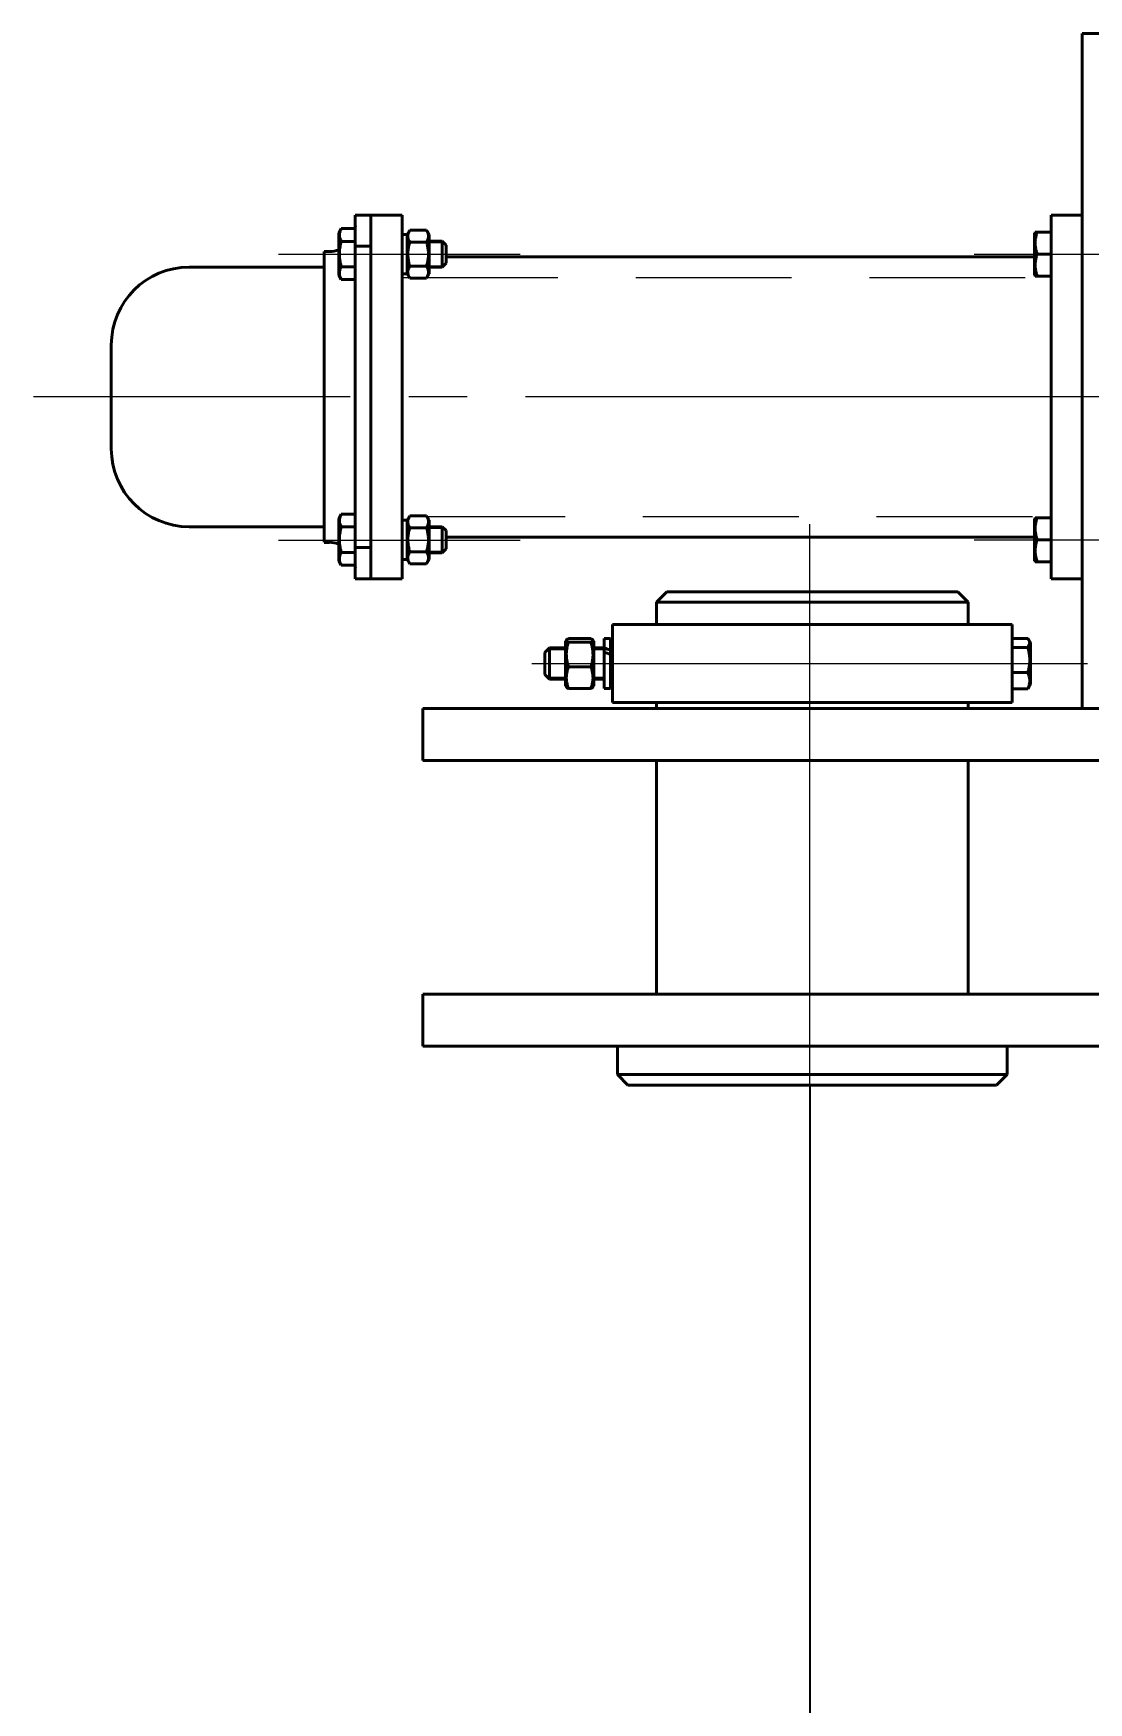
# Model space of a CAD drawing. Header units: millimetres. Extents: x 0 to 841, y 0 to 594.
# Drawn here: x 70.42 to 97.52, y 247.03 to 289.88 of the extents above; entities that cross this region are included whole.
import ezdxf

# ---------------------------------------------------------------- set-up
doc = ezdxf.new("R2010")
doc.units = ezdxf.units.MM
for name, pattern in [('K5LT_AXLED', [19.996264, 15.496264, -1.5, 1.5, -1.5]), ('K5LT_BASIC', [0]), ('K5LT_DASHED', [6, 4, -2]), ('K5LT_THIN', [0])]:
    doc.linetypes.add(name, pattern=pattern)
doc.layers.add('Системный слой', color=7, linetype='Continuous')
doc.styles.add('KDIMTEXTSTYLE', font='GOST_AU.SHX', dxfattribs={"width": 0.96, "oblique": 15, "height": 5})
doc.dimstyles.new('KDIMSTYLE (0.07)', dxfattribs={"dimtxt": 5, "dimasz": 1, "dimexe": 2, "dimexo": 0.0625, "dimgap": 1, "dimtad": 1, "dimlfac": 15, "dimtxsty": 'KDIMTEXTSTYLE', "dimsah": 1, "dimcen": 0.09, "dimdle": 1, "dimadec": 0, "dimazin": 0, "dimtfac": 0.667, "dimtmove": 0, "dimatfit": 3, "dimfxl": 1, "dimtvp": 1, "dimtolj": 1, "dimtzin": 0, "dimarcsym": 0})

# ---------------------------------------------------------------- blocks, each defined once
blk = doc.blocks.new('U165')
at = {"layer": 'Системный слой', "color": 150, "linetype": 'K5LT_BASIC', "lineweight": 40, "true_color": 0x0080ff}
for p, q in [((84.091, 273.303), (83.674, 273.303)), ((85.078, 273.303), (84.811, 273.303)), ((85.291, 273.303), (85.244, 273.303))]:
    blk.add_line(p, q, dxfattribs=at)
blk = doc.blocks.new('U166')
at = {"layer": 'Системный слой', "color": 150, "linetype": 'K5LT_BASIC', "lineweight": 40, "true_color": 0x0080ff}
for p, q in [((84.091, 274.103), (83.674, 274.103)), ((85.078, 274.103), (84.811, 274.103)), ((85.291, 274.103), (85.244, 274.103))]:
    blk.add_line(p, q, dxfattribs=at)
blk = doc.blocks.new('U167')
at = {"layer": 'Системный слой', "color": 150, "linetype": 'K5LT_BASIC', "lineweight": 40, "true_color": 0x0080ff}
for p, q in [((96.024, 274.242), (96.024, 273.513)), ((96.024, 273.513), (96.024, 273.165))]:
    blk.add_line(p, q, dxfattribs=at)
blk = doc.blocks.new('U168')
at = {"layer": 'Системный слой', "color": 150, "linetype": 'K5LT_BASIC', "lineweight": 40, "true_color": 0x0080ff}
for p, q in [((95.957, 274.349), (95.968, 274.336)), ((95.968, 274.336), (95.977, 274.322)), ((95.977, 274.322), (95.986, 274.309)), ((95.986, 274.309), (96.008, 274.245)), ((95.997, 274.181), (95.957, 274.118)), ((96.008, 274.245), (95.997, 274.181))]:
    blk.add_line(p, q, dxfattribs=at)
blk = doc.blocks.new('U169')
at = {"layer": 'Системный слой', "color": 150, "linetype": 'K5LT_BASIC', "lineweight": 40, "true_color": 0x0080ff}
for p, q in [((83.674, 274.103), (83.674, 274.078)), ((83.674, 274.078), (83.674, 273.303))]:
    blk.add_line(p, q, dxfattribs=at)
blk = doc.blocks.new('U170')
at = {"layer": 'Системный слой', "color": 150, "linetype": 'K5LT_BASIC', "lineweight": 40, "true_color": 0x0080ff}
for p, q in [((83.558, 273.987), (83.558, 273.968)), ((83.558, 273.968), (83.558, 273.42))]:
    blk.add_line(p, q, dxfattribs=at)
blk = doc.blocks.new('U171')
at = {"layer": 'Системный слой', "color": 7, "linetype": 'K5LT_THIN', "lineweight": 18}
for p, q in [((84.091, 273.348), (83.674, 273.348)), ((85.078, 273.348), (84.811, 273.348)), ((85.291, 273.348), (85.244, 273.348))]:
    blk.add_line(p, q, dxfattribs=at)
blk = doc.blocks.new('U181')
at = {"layer": 'Системный слой', "color": 150, "linetype": 'K5LT_BASIC', "lineweight": 40, "true_color": 0x0080ff}
for p, q in [((84.74, 274.342), (84.763, 274.331)), ((84.763, 274.331), (84.781, 274.32)), ((84.792, 274.29), (84.774, 274.272)), ((84.781, 274.32), (84.791, 274.308)), ((84.791, 274.308), (84.792, 274.29)), ((84.774, 274.272), (84.74, 274.255))]:
    blk.add_line(p, q, dxfattribs=at)
blk = doc.blocks.new('U182')
at = {"layer": 'Системный слой', "color": 150, "linetype": 'K5LT_BASIC', "lineweight": 40, "true_color": 0x0080ff}
for p, q in [((84.811, 274.273), (84.811, 273.631)), ((84.811, 273.631), (84.811, 273.133))]:
    blk.add_line(p, q, dxfattribs=at)
blk = doc.blocks.new('U183')
at = {"layer": 'Системный слой', "color": 150, "linetype": 'K5LT_BASIC', "lineweight": 40, "true_color": 0x0080ff}
for p, q in [((84.111, 274.308), (84.122, 274.32)), ((84.111, 274.29), (84.111, 274.308)), ((84.129, 274.272), (84.111, 274.29)), ((84.122, 274.32), (84.139, 274.331)), ((84.139, 274.331), (84.162, 274.342)), ((84.162, 274.255), (84.129, 274.272))]:
    blk.add_line(p, q, dxfattribs=at)
blk = doc.blocks.new('U184')
at = {"layer": 'Системный слой', "color": 150, "linetype": 'K5LT_BASIC', "lineweight": 40, "true_color": 0x0080ff}
for p, q in [((84.091, 274.273), (84.091, 273.631)), ((84.091, 273.631), (84.091, 273.133))]:
    blk.add_line(p, q, dxfattribs=at)
blk = doc.blocks.new('U220')
at = {"layer": 'Системный слой', "color": 150, "linetype": 'K5LT_BASIC', "lineweight": 40, "true_color": 0x0080ff}
for p, q in [((85.078, 274.099), (85.078, 274.343)), ((85.078, 273.063), (85.078, 273.995))]:
    blk.add_line(p, q, dxfattribs=at)
blk = doc.blocks.new('U221')
at = {"layer": 'Системный слой', "color": 150, "linetype": 'K5LT_BASIC', "lineweight": 40, "true_color": 0x0080ff}
for p, q in [((94.424, 274.703), (94.424, 275.281)), ((94.424, 272.548), (94.424, 272.703)), ((94.424, 265.215), (94.424, 271.215))]:
    blk.add_line(p, q, dxfattribs=at)
blk = doc.blocks.new('U222')
at = {"layer": 'Системный слой', "color": 150, "linetype": 'K5LT_BASIC', "lineweight": 40, "true_color": 0x0080ff}
for p, q in [((86.424, 274.703), (86.424, 275.281)), ((86.424, 272.548), (86.424, 272.703)), ((86.424, 265.215), (86.424, 271.215))]:
    blk.add_line(p, q, dxfattribs=at)
blk = doc.blocks.new('U229')
at = {"layer": 'Системный слой', "color": 150, "linetype": 'K5LT_BASIC', "lineweight": 40, "true_color": 0x0080ff}
for p, q in [((85.244, 274.05), (85.244, 274.343)), ((85.244, 273.063), (85.244, 273.939))]:
    blk.add_line(p, q, dxfattribs=at)
blk = doc.blocks.new('U243')
at = {"layer": 'Системный слой', "color": 150, "linetype": 'K5LT_BASIC', "lineweight": 40, "true_color": 0x0080ff}
for p, q in [((80.924, 284.215), (80.924, 284.548)), ((80.924, 283.881), (80.924, 284.215))]:
    blk.add_line(p, q, dxfattribs=at)
blk = doc.blocks.new('U244')
at = {"layer": 'Системный слой', "color": 150, "linetype": 'K5LT_BASIC', "lineweight": 40, "true_color": 0x0080ff}
for p, q in [((81.024, 284.215), (81.024, 284.448)), ((81.024, 283.981), (81.024, 284.215))]:
    blk.add_line(p, q, dxfattribs=at)
blk = doc.blocks.new('U247')
at = {"layer": 'Системный слой', "color": 150, "linetype": 'K5LT_BASIC', "lineweight": 40, "true_color": 0x0080ff}
for p, q in [((72.424, 281.881), (72.424, 280.548)), ((72.424, 280.548), (72.424, 279.215))]:
    blk.add_line(p, q, dxfattribs=at)
blk = doc.blocks.new('U248')
at = {"layer": 'Системный слой', "color": 150, "linetype": 'K5LT_BASIC', "lineweight": 40, "true_color": 0x0080ff}
for p, q in [((77.891, 284.281), (77.891, 280.548)), ((77.891, 280.548), (77.891, 276.815))]:
    blk.add_line(p, q, dxfattribs=at)
blk = doc.blocks.new('U249')
at = {"layer": 'Системный слой', "color": 150, "linetype": 'K5LT_BASIC', "lineweight": 40, "true_color": 0x0080ff}
for start, end in [(353.1942, 359.9995), (270, 291.1002)]:
    blk.add_arc((78.024, 284.948), 0.667, start, end, dxfattribs=at)
blk = doc.blocks.new('U250')
at = {"layer": 'Системный слой', "color": 150, "linetype": 'K5LT_BASIC', "lineweight": 40, "true_color": 0x0080ff}
for start, end in [(68.8998, 90), (0.0005, 6.8058)]:
    blk.add_arc((78.024, 276.148), 0.667, start, end, dxfattribs=at)
blk = doc.blocks.new('U256')
at = {"layer": 'Системный слой', "color": 150, "linetype": 'K5LT_BASIC', "lineweight": 40, "true_color": 0x0080ff}
for p, q in [((80.924, 276.881), (80.924, 277.215)), ((80.924, 276.548), (80.924, 276.881))]:
    blk.add_line(p, q, dxfattribs=at)
blk = doc.blocks.new('U257')
at = {"layer": 'Системный слой', "color": 150, "linetype": 'K5LT_BASIC', "lineweight": 40, "true_color": 0x0080ff}
for p, q in [((81.024, 276.881), (81.024, 277.115)), ((81.024, 276.648), (81.024, 276.881))]:
    blk.add_line(p, q, dxfattribs=at)
blk = doc.blocks.new('U261')
at = {"layer": 'Системный слой', "color": 150, "linetype": 'K5LT_BASIC', "lineweight": 40, "true_color": 0x0080ff}
for p, q in [((96.131, 276.881), (96.131, 277.42)), ((96.131, 276.343), (96.131, 276.881))]:
    blk.add_line(p, q, dxfattribs=at)
blk = doc.blocks.new('U262')
at = {"layer": 'Системный слой', "color": 150, "linetype": 'K5LT_BASIC', "lineweight": 40, "true_color": 0x0080ff}
for p, q in [((96.131, 284.215), (96.131, 284.753)), ((96.131, 283.676), (96.131, 284.215))]:
    blk.add_line(p, q, dxfattribs=at)
blk = doc.blocks.new('U276')
at = {"layer": 'Системный слой', "color": 7, "linetype": 'K5LT_THIN', "lineweight": 18}
for p, q in [((84.091, 274.058), (83.674, 274.058)), ((85.078, 274.058), (84.811, 274.058)), ((85.291, 274.058), (85.244, 274.058))]:
    blk.add_line(p, q, dxfattribs=at)
blk = doc.blocks.new('KDIMARROW_01')
at = {"layer": 'Системный слой'}
blk.add_hatch(color=0, dxfattribs=at).paths.add_polyline_path([(0, 0), (-5, 0.658), (-4.5, 0), (-5, -0.658)])
at = {"layer": 'Системный слой', "color": 0, "linetype": 'K5LT_THIN', "lineweight": 18}
for p, q in [((-4.5, 0), (-5, 0.658)), ((-5, 0.658), (0, 0)), ((0, 0), (-5, -0.658)), ((-5, -0.658), (-4.5, 0)), ((0, 0), (-1, 0))]:
    blk.add_line(p, q, dxfattribs=at)

msp = doc.modelspace()

# ---------------------------------------------------------------- linework, layer by layer
at = {"layer": 'Системный слой', "color": 150, "linetype": 'K5LT_BASIC', "lineweight": 40, "true_color": 0x0080ff}
for p, q in [((97.35755, 289.88122), (98.42422, 289.88122)), ((97.35755, 272.54788), (97.35755, 289.88122)), ((79.09088, 285.21455), (78.69088, 285.21455)), ((78.69088, 285.21455), (78.69088, 284.41455)), ((79.09088, 285.21455), (79.09088, 275.88122)), ((79.89088, 285.21455), (79.09088, 285.21455)), ((79.89088, 285.21455), (79.89088, 275.88122)), ((96.55755, 285.21455), (96.55755, 275.88122)), ((97.35755, 285.21455), (96.55755, 285.21455)), ((78.33119, 284.86888), (78.26422, 284.75288)), ((78.26422, 283.67622), (78.26422, 284.75288)), ((78.69088, 284.86888), (78.33119, 284.86888)), ((80.02422, 284.72122), (79.89088, 284.72122)), ((80.08725, 284.83039), (80.02422, 284.72122)), ((80.02422, 283.70788), (80.02422, 284.72122)), ((80.02422, 284.72122), (80.02422, 283.70788)), ((80.52119, 284.83039), (80.08725, 284.83039)), ((80.58422, 284.72122), (80.52119, 284.83039)), ((80.58422, 283.70788), (80.58422, 284.72122)), ((96.14724, 284.78122), (96.13088, 284.75288)), ((96.19785, 284.78122), (96.14724, 284.78122)), ((96.55755, 284.78122), (96.19785, 284.78122)), ((78.02422, 284.28122), (77.89088, 284.28122)), ((78.69088, 284.54171), (78.33119, 284.54171)), ((79.09088, 284.41455), (78.69088, 284.41455)), ((78.69088, 276.68122), (78.69088, 284.41455)), ((79.09088, 284.41455), (79.09088, 276.68122)), ((80.52119, 284.52247), (80.08725, 284.52247)), ((80.58422, 284.54788), (80.92422, 284.54788)), ((80.92422, 284.54788), (81.02422, 284.44788)), ((96.13088, 284.14788), (81.02422, 284.14788)), ((96.55755, 284.21455), (96.19785, 284.21455)), ((77.89088, 283.88122), (74.42422, 283.88122)), ((78.69088, 283.88738), (78.33119, 283.88738)), ((80.02422, 283.70788), (79.89088, 283.70788)), ((80.08725, 283.59871), (80.02422, 283.70788)), ((80.52119, 283.90663), (80.08725, 283.90663)), ((80.58422, 283.70788), (80.52119, 283.59871)), ((80.58422, 283.88122), (80.92422, 283.88122)), ((80.92422, 283.88122), (81.02422, 283.98122)), ((78.33119, 283.56022), (78.26422, 283.67622)), ((78.69088, 283.56022), (78.33119, 283.56022)), ((80.52119, 283.59871), (80.08725, 283.59871)), ((96.14724, 283.64788), (96.13088, 283.67622)), ((96.14724, 283.64788), (96.19785, 283.64788)), ((96.55755, 283.64788), (96.19785, 283.64788)), ((78.33119, 277.53555), (78.26422, 277.41955)), ((78.26422, 276.34288), (78.26422, 277.41955)), ((78.69088, 277.53555), (78.33119, 277.53555)), ((80.02422, 277.38788), (79.89088, 277.38788)), ((80.08725, 277.49706), (80.02422, 277.38788)), ((80.02422, 277.38788), (80.02422, 276.37455)), ((80.02422, 276.37455), (80.02422, 277.38788)), ((80.52119, 277.49706), (80.08725, 277.49706)), ((80.58422, 277.38788), (80.52119, 277.49706)), ((80.58422, 276.37455), (80.58422, 277.38788)), ((96.14724, 277.44788), (96.13088, 277.41955)), ((96.19785, 277.44788), (96.14724, 277.44788)), ((96.55755, 277.44788), (96.19785, 277.44788)), ((77.89088, 277.21455), (74.42422, 277.21455)), ((78.69088, 277.20838), (78.33119, 277.20838)), ((80.52119, 277.18914), (80.08725, 277.18914)), ((80.58422, 277.21455), (80.92422, 277.21455)), ((80.92422, 277.21455), (81.02422, 277.11455)), ((96.13088, 276.94788), (81.02422, 276.94788)), ((96.55755, 276.88122), (96.19785, 276.88122)), ((78.02422, 276.81455), (77.89088, 276.81455)), ((78.69088, 276.55405), (78.33119, 276.55405)), ((79.09088, 276.68122), (78.69088, 276.68122)), ((78.69088, 276.68122), (78.69088, 275.88122)), ((80.52119, 276.5733), (80.08725, 276.5733)), ((80.58422, 276.54788), (80.92422, 276.54788)), ((80.92422, 276.54788), (81.02422, 276.64788)), ((78.33119, 276.22689), (78.26422, 276.34288)), ((78.69088, 276.22689), (78.33119, 276.22689)), ((80.02422, 276.37455), (79.89088, 276.37455)), ((80.08725, 276.26538), (80.02422, 276.37455)), ((80.52119, 276.26538), (80.08725, 276.26538)), ((80.58422, 276.37455), (80.52119, 276.26538)), ((96.14724, 276.31455), (96.13088, 276.34288)), ((96.14724, 276.31455), (96.19785, 276.31455)), ((96.55755, 276.31455), (96.19785, 276.31455)), ((79.09088, 275.88122), (78.69088, 275.88122)), ((79.89088, 275.88122), (79.09088, 275.88122)), ((97.35755, 275.88122), (96.55755, 275.88122)), ((86.69113, 275.54788), (86.42446, 275.28122)), ((94.42446, 275.28122), (86.42446, 275.28122)), ((94.1578, 275.54788), (86.69113, 275.54788)), ((94.1578, 275.54788), (94.42446, 275.28122)), ((85.29113, 274.70322), (95.5578, 274.70322)), ((85.29113, 274.70322), (85.29113, 272.70322)), ((95.5578, 274.70322), (95.5578, 272.70322)), ((84.09113, 274.27322), (84.11126, 274.30808)), ((84.16204, 274.34223), (84.74022, 274.34223)), ((84.791, 274.30808), (84.81113, 274.27322)), ((85.0778, 274.34322), (85.24446, 274.34322)), ((95.5578, 274.34886), (95.95749, 274.34886)), ((95.98564, 274.3088), (96.02446, 274.24155)), ((83.67446, 274.10322), (83.5578, 273.98655)), ((84.16204, 274.25456), (84.74022, 274.25456)), ((85.0778, 274.09919), (85.0778, 273.99454)), ((85.24446, 274.04957), (85.24446, 273.93901)), ((95.5578, 274.11808), (95.95749, 274.11808)), ((83.67446, 273.30322), (83.5578, 273.41988)), ((84.16204, 273.61555), (84.74022, 273.61555)), ((95.5578, 273.47243), (95.95749, 273.47243)), ((84.09113, 273.13322), (84.11126, 273.09835)), ((84.16204, 273.0642), (84.74022, 273.0642)), ((84.791, 273.09835), (84.81113, 273.13322)), ((85.0778, 273.06322), (85.24446, 273.06322)), ((95.5578, 273.05757), (95.95749, 273.05757)), ((95.98564, 273.09763), (96.02446, 273.16488)), ((85.29113, 272.70322), (95.5578, 272.70322)), ((80.42422, 271.21455), (80.42422, 272.54788)), ((80.42422, 272.54788), (90.42422, 272.54788)), ((97.35755, 272.54788), (90.42422, 272.54788)), ((97.35755, 272.54788), (98.42422, 272.54788)), ((80.42422, 271.21455), (90.42422, 271.21455)), ((90.42422, 271.21455), (98.42422, 271.21455)), ((80.42422, 265.21455), (90.42422, 265.21455)), ((80.42422, 265.21455), (80.42422, 263.88122)), ((90.42422, 265.21455), (98.42422, 265.21455)), ((80.42422, 263.88122), (90.42422, 263.88122)), ((85.42446, 263.14788), (85.42446, 263.88122)), ((98.42422, 263.88122), (90.42422, 263.88122)), ((95.42446, 263.14788), (95.42446, 263.88122)), ((85.42446, 263.14788), (85.69113, 262.88122)), ((95.42446, 263.14788), (85.42446, 263.14788)), ((95.42446, 263.14788), (95.1578, 262.88122)), ((95.1578, 262.88122), (85.69113, 262.88122))]:
    msp.add_line(p, q, dxfattribs=at)
at = {"layer": 'Системный слой', "color": 30, "linetype": 'K5LT_AXLED', "lineweight": 18, "true_color": 0xff8000}
for p, q in [((76.71755, 284.21455), (82.92422, 284.21455)), ((94.58422, 284.21455), (101.45755, 284.21455)), ((98.55755, 280.54788), (70.42422, 280.54788)), ((90.35767, 262.04788), (90.35767, 277.28122)), ((76.71755, 276.87359), (82.92422, 276.87359)), ((94.58422, 276.88122), (101.45755, 276.88122)), ((83.22434, 273.70322), (97.49101, 273.70322))]:
    msp.add_line(p, q, dxfattribs=at)
at = {"layer": 'Системный слой', "color": 7, "linetype": 'K5LT_THIN', "lineweight": 18}
for p, q in [((80.58422, 284.5118), (80.92422, 284.5118)), ((80.92422, 284.5118), (80.9603, 284.5118)), ((80.58422, 283.9173), (80.92422, 283.9173)), ((80.92422, 283.9173), (80.9603, 283.9173)), ((80.58422, 277.17847), (80.92422, 277.17847)), ((80.92422, 277.17847), (80.9603, 277.17847)), ((80.58422, 276.58397), (80.92422, 276.58397)), ((80.92422, 276.58397), (80.9603, 276.58397)), ((83.65373, 274.05811), (83.62936, 274.05811)), ((83.67446, 274.05811), (83.65373, 274.05811)), ((83.67446, 273.34832), (83.62936, 273.34832))]:
    msp.add_line(p, q, dxfattribs=at)
at = {"layer": 'Системный слой', "color": 7, "linetype": 'K5LT_DASHED', "lineweight": 18}
for p, q in [((79.89088, 283.61455), (96.55755, 283.61455)), ((80.0759, 277.47739), (96.55755, 277.48122))]:
    msp.add_line(p, q, dxfattribs=at)
at = {"layer": 'Системный слой', "color": 150, "linetype": 'K5LT_BASIC', "lineweight": 40, "true_color": 0x0080ff}
for centre, start, end in [((74.42422, 281.88122), 90, 180), ((74.42422, 279.21455), 180, 270)]:
    msp.add_arc(centre, 2, start, end, dxfattribs=at)
for centre, start_param, end_param in [((85.33169, 273.70322), -4.60927342, -4.51400341), ((84.99058, 273.70322), 1.47939433, 1.57466433)]:
    msp.add_ellipse(centre, major_axis=(1.75587, -0.57098), ratio=0.1646556, start_param=start_param, end_param=end_param, dxfattribs=at)
for points, knots in [([(78.33119, 284.54171), (78.31913, 284.56261), (78.30546, 284.59019), (78.29275, 284.62631), (78.28692, 284.64781), (78.28288, 284.66964), (78.28079, 284.68979), (78.28036, 284.70935), (78.28157, 284.73091), (78.28504, 284.75457), (78.29217, 284.78319), (78.3059, 284.82148), (78.32073, 284.85076), (78.33119, 284.86888)], [0, 0, 0, 0, 2.75035614, 3.58804376, 4.63730758, 5.49284922, 6.35907939, 7.18800081, 7.96430825, 9.0854941, 10.18771443, 11.61111218, 14, 14, 14, 14]), ([(80.08725, 284.52247), (80.0759, 284.54213), (80.06303, 284.56809), (80.05107, 284.60209), (80.04558, 284.62232), (80.04178, 284.64287), (80.03982, 284.66184), (80.03941, 284.68024), (80.04054, 284.70053), (80.04381, 284.7228), (80.05053, 284.74974), (80.06345, 284.78578), (80.0774, 284.81334), (80.08725, 284.83039)], [0, 0, 0, 0, 2.75035614, 3.58804376, 4.63730758, 5.49284922, 6.35907939, 7.18800081, 7.96430825, 9.0854941, 10.18771443, 11.61111218, 14, 14, 14, 14]), ([(80.52119, 284.83039), (80.53254, 284.81073), (80.5454, 284.78477), (80.55736, 284.75077), (80.56285, 284.73054), (80.56665, 284.70999), (80.56862, 284.69102), (80.56902, 284.67262), (80.56789, 284.65233), (80.56462, 284.63006), (80.55791, 284.60312), (80.54498, 284.56708), (80.53103, 284.53953), (80.52119, 284.52247)], [0, 0, 0, 0, 2.75035614, 3.58804376, 4.63730758, 5.49284922, 6.35907939, 7.18800081, 7.96430825, 9.0854941, 10.18771443, 11.61111218, 14, 14, 14, 14]), ([(96.19785, 284.21455), (96.19052, 284.23657), (96.1807, 284.26881), (96.16852, 284.31682), (96.1601, 284.35677), (96.15358, 284.39831), (96.14955, 284.43612), (96.14746, 284.47103), (96.14703, 284.5049), (96.14807, 284.53715), (96.15075, 284.57316), (96.15574, 284.61322), (96.16619, 284.67109), (96.18051, 284.72705), (96.19342, 284.76791), (96.19785, 284.78122)], [0, 0, 0, 0, 1.91244871, 2.78068749, 4.10062144, 5.2997801, 6.27754197, 7.2675193, 8.21485807, 9.10206657, 9.9581603, 11.22579665, 12.46383647, 14.84267045, 16, 16, 16, 16]), ([(78.33119, 283.88738), (78.32339, 283.9144), (78.31363, 283.95165), (78.30156, 284.00711), (78.29343, 284.05161), (78.28677, 284.10063), (78.2828, 284.14429), (78.28078, 284.1846), (78.28036, 284.22265), (78.28124, 284.25397), (78.28322, 284.28981), (78.28751, 284.33693), (78.30081, 284.42553), (78.31786, 284.49553), (78.33119, 284.54171)], [0, 0, 0, 0, 1.90502276, 2.60689452, 3.8443326, 4.96854384, 5.9570695, 6.81329934, 7.70142944, 8.53318741, 8.9347975, 10.13277608, 11.73854707, 15, 15, 15, 15]), ([(80.08725, 283.90663), (80.07991, 283.93205), (80.07072, 283.96711), (80.05936, 284.01931), (80.05171, 284.06119), (80.04545, 284.10733), (80.04171, 284.14842), (80.03981, 284.18637), (80.03941, 284.22217), (80.04039, 284.25722), (80.04291, 284.29636), (80.04817, 284.34512), (80.06095, 284.42284), (80.07595, 284.48333), (80.08725, 284.52247)], [0, 0, 0, 0, 1.90502276, 2.60689452, 3.8443326, 4.96854384, 5.9570695, 6.81329934, 7.70142944, 8.53318741, 9.33577528, 10.52418436, 12.06338776, 15, 15, 15, 15]), ([(80.52119, 284.52247), (80.52853, 284.49705), (80.53771, 284.46198), (80.54907, 284.40979), (80.55672, 284.36791), (80.56299, 284.32177), (80.56672, 284.28067), (80.56863, 284.24273), (80.56902, 284.20693), (80.56804, 284.17188), (80.56552, 284.13274), (80.56026, 284.08398), (80.54749, 284.00626), (80.53248, 283.94577), (80.52119, 283.90663)], [0, 0, 0, 0, 1.90502276, 2.60689452, 3.8443326, 4.96854384, 5.9570695, 6.81329934, 7.70142944, 8.53318741, 9.33577528, 10.52418436, 12.06338776, 15, 15, 15, 15]), ([(96.19785, 283.64788), (96.19052, 283.6699), (96.1807, 283.70215), (96.16852, 283.75016), (96.1601, 283.7901), (96.15358, 283.83165), (96.14955, 283.86945), (96.14746, 283.90436), (96.14703, 283.93823), (96.14807, 283.97048), (96.15075, 284.00649), (96.15574, 284.04655), (96.16619, 284.10442), (96.18051, 284.16038), (96.19342, 284.20124), (96.19785, 284.21455)], [0, 0, 0, 0, 1.91244871, 2.78068749, 4.10062144, 5.2997801, 6.27754197, 7.2675193, 8.21485807, 9.10206657, 9.9581603, 11.22579665, 12.46383647, 14.84267045, 16, 16, 16, 16]), ([(78.33119, 283.56022), (78.31913, 283.58111), (78.30546, 283.60869), (78.29275, 283.64482), (78.28692, 283.66631), (78.28288, 283.68814), (78.28079, 283.7083), (78.28036, 283.72785), (78.28157, 283.74941), (78.28504, 283.77308), (78.29217, 283.8017), (78.3059, 283.83999), (78.32073, 283.86926), (78.33119, 283.88738)], [0, 0, 0, 0, 2.75035614, 3.58804376, 4.63730758, 5.49284922, 6.35907939, 7.18800081, 7.96430825, 9.0854941, 10.18771443, 11.61111218, 14, 14, 14, 14]), ([(80.08725, 283.59871), (80.0759, 283.61837), (80.06303, 283.64433), (80.05107, 283.67833), (80.04558, 283.69856), (80.04178, 283.71911), (80.03982, 283.73808), (80.03941, 283.75648), (80.04054, 283.77677), (80.04381, 283.79904), (80.05053, 283.82598), (80.06345, 283.86202), (80.0774, 283.88957), (80.08725, 283.90663)], [0, 0, 0, 0, 2.75035614, 3.58804376, 4.63730758, 5.49284922, 6.35907939, 7.18800081, 7.96430825, 9.0854941, 10.18771443, 11.61111218, 14, 14, 14, 14]), ([(80.52119, 283.90663), (80.53254, 283.88697), (80.5454, 283.86101), (80.55736, 283.82701), (80.56285, 283.80678), (80.56665, 283.78623), (80.56862, 283.76726), (80.56902, 283.74886), (80.56789, 283.72856), (80.56462, 283.70629), (80.55791, 283.67936), (80.54498, 283.64332), (80.53103, 283.61576), (80.52119, 283.59871)], [0, 0, 0, 0, 2.75035614, 3.58804376, 4.63730758, 5.49284922, 6.35907939, 7.18800081, 7.96430825, 9.0854941, 10.18771443, 11.61111218, 14, 14, 14, 14]), ([(78.33119, 277.20838), (78.31913, 277.22927), (78.30546, 277.25686), (78.29275, 277.29298), (78.28692, 277.31448), (78.28288, 277.33631), (78.28079, 277.35646), (78.28036, 277.37601), (78.28157, 277.39758), (78.28504, 277.42124), (78.29217, 277.44986), (78.3059, 277.48815), (78.32073, 277.51743), (78.33119, 277.53555)], [0, 0, 0, 0, 2.75035614, 3.58804376, 4.63730758, 5.49284922, 6.35907939, 7.18800081, 7.96430825, 9.0854941, 10.18771443, 11.61111218, 14, 14, 14, 14]), ([(80.08725, 277.18914), (80.0759, 277.2088), (80.06303, 277.23476), (80.05107, 277.26876), (80.04558, 277.28899), (80.04178, 277.30954), (80.03982, 277.32851), (80.03941, 277.34691), (80.04054, 277.3672), (80.04381, 277.38947), (80.05053, 277.41641), (80.06345, 277.45245), (80.0774, 277.48), (80.08725, 277.49706)], [0, 0, 0, 0, 2.75035614, 3.58804376, 4.63730758, 5.49284922, 6.35907939, 7.18800081, 7.96430825, 9.0854941, 10.18771443, 11.61111218, 14, 14, 14, 14]), ([(80.52119, 277.49706), (80.53254, 277.47739), (80.5454, 277.45143), (80.55736, 277.41743), (80.56285, 277.3972), (80.56665, 277.37666), (80.56862, 277.35769), (80.56902, 277.33928), (80.56789, 277.31899), (80.56462, 277.29672), (80.55791, 277.26978), (80.54498, 277.23375), (80.53103, 277.20619), (80.52119, 277.18914)], [0, 0, 0, 0, 2.75035614, 3.58804376, 4.63730758, 5.49284922, 6.35907939, 7.18800081, 7.96430825, 9.0854941, 10.18771443, 11.61111218, 14, 14, 14, 14]), ([(96.19785, 276.88122), (96.19052, 276.90323), (96.1807, 276.93548), (96.16852, 276.98349), (96.1601, 277.02344), (96.15358, 277.06498), (96.14955, 277.10279), (96.14746, 277.1377), (96.14703, 277.17157), (96.14807, 277.20381), (96.15075, 277.23983), (96.15574, 277.27989), (96.16619, 277.33775), (96.18051, 277.39371), (96.19342, 277.43458), (96.19785, 277.44788)], [0, 0, 0, 0, 1.91244871, 2.78068749, 4.10062144, 5.2997801, 6.27754197, 7.2675193, 8.21485807, 9.10206657, 9.9581603, 11.22579665, 12.46383647, 14.84267045, 16, 16, 16, 16]), ([(78.33119, 276.55405), (78.32339, 276.58106), (78.31363, 276.61832), (78.30156, 276.67377), (78.29343, 276.71827), (78.28677, 276.76729), (78.2828, 276.81096), (78.28078, 276.85127), (78.28036, 276.88932), (78.28124, 276.92063), (78.28322, 276.95647), (78.28751, 277.00359), (78.30081, 277.09219), (78.31786, 277.1622), (78.33119, 277.20838)], [0, 0, 0, 0, 1.90502276, 2.60689452, 3.8443326, 4.96854384, 5.9570695, 6.81329934, 7.70142944, 8.53318741, 8.9347975, 10.13277608, 11.73854707, 15, 15, 15, 15]), ([(80.08725, 276.5733), (80.07991, 276.59872), (80.07072, 276.63378), (80.05936, 276.68598), (80.05171, 276.72786), (80.04545, 276.77399), (80.04171, 276.81509), (80.03981, 276.85303), (80.03941, 276.88884), (80.04039, 276.92389), (80.04291, 276.96303), (80.04817, 277.01179), (80.06095, 277.08951), (80.07595, 277.15), (80.08725, 277.18914)], [0, 0, 0, 0, 1.90502276, 2.60689452, 3.8443326, 4.96854384, 5.9570695, 6.81329934, 7.70142944, 8.53318741, 9.33577528, 10.52418436, 12.06338776, 15, 15, 15, 15]), ([(80.52119, 277.18914), (80.52853, 277.16371), (80.53771, 277.12865), (80.54907, 277.07646), (80.55672, 277.03457), (80.56299, 276.98844), (80.56672, 276.94734), (80.56863, 276.9094), (80.56902, 276.87359), (80.56804, 276.83855), (80.56552, 276.79941), (80.56026, 276.75064), (80.54749, 276.67293), (80.53248, 276.61243), (80.52119, 276.5733)], [0, 0, 0, 0, 1.90502276, 2.60689452, 3.8443326, 4.96854384, 5.9570695, 6.81329934, 7.70142944, 8.53318741, 9.33577528, 10.52418436, 12.06338776, 15, 15, 15, 15]), ([(96.19785, 276.31455), (96.19052, 276.33657), (96.1807, 276.36881), (96.16852, 276.41682), (96.1601, 276.45677), (96.15358, 276.49831), (96.14955, 276.53612), (96.14746, 276.57103), (96.14703, 276.6049), (96.14807, 276.63715), (96.15075, 276.67316), (96.15574, 276.71322), (96.16619, 276.77109), (96.18051, 276.82705), (96.19342, 276.86791), (96.19785, 276.88122)], [0, 0, 0, 0, 1.91244871, 2.78068749, 4.10062144, 5.2997801, 6.27754197, 7.2675193, 8.21485807, 9.10206657, 9.9581603, 11.22579665, 12.46383647, 14.84267045, 16, 16, 16, 16]), ([(78.33119, 276.22689), (78.31913, 276.24778), (78.30546, 276.27536), (78.29275, 276.31148), (78.28692, 276.33298), (78.28288, 276.35481), (78.28079, 276.37497), (78.28036, 276.39452), (78.28157, 276.41608), (78.28504, 276.43974), (78.29217, 276.46836), (78.3059, 276.50665), (78.32073, 276.53593), (78.33119, 276.55405)], [0, 0, 0, 0, 2.75035614, 3.58804376, 4.63730758, 5.49284922, 6.35907939, 7.18800081, 7.96430825, 9.0854941, 10.18771443, 11.61111218, 14, 14, 14, 14]), ([(80.08725, 276.26538), (80.0759, 276.28504), (80.06303, 276.311), (80.05107, 276.345), (80.04558, 276.36523), (80.04178, 276.38578), (80.03982, 276.40474), (80.03941, 276.42315), (80.04054, 276.44344), (80.04381, 276.46571), (80.05053, 276.49265), (80.06345, 276.52869), (80.0774, 276.55624), (80.08725, 276.5733)], [0, 0, 0, 0, 2.75035614, 3.58804376, 4.63730758, 5.49284922, 6.35907939, 7.18800081, 7.96430825, 9.0854941, 10.18771443, 11.61111218, 14, 14, 14, 14]), ([(80.52119, 276.5733), (80.53254, 276.55363), (80.5454, 276.52767), (80.55736, 276.49367), (80.56285, 276.47344), (80.56665, 276.4529), (80.56862, 276.43393), (80.56902, 276.41552), (80.56789, 276.39523), (80.56462, 276.37296), (80.55791, 276.34602), (80.54498, 276.30998), (80.53103, 276.28243), (80.52119, 276.26538)], [0, 0, 0, 0, 2.75035614, 3.58804376, 4.63730758, 5.49284922, 6.35907939, 7.18800081, 7.96430825, 9.0854941, 10.18771443, 11.61111218, 14, 14, 14, 14]), ([(84.16204, 273.61555), (84.15522, 273.63735), (84.14471, 273.67369), (84.13159, 273.72778), (84.12206, 273.77592), (84.11614, 273.81617), (84.11215, 273.85212), (84.1093, 273.88854), (84.10803, 273.93338), (84.10898, 273.97065), (84.11125, 274.00852), (84.11517, 274.04827), (84.12443, 274.10894), (84.13945, 274.17785), (84.15418, 274.22944), (84.16204, 274.25456)], [0, 0, 0, 0, 1.67981626, 2.78068749, 4.10062144, 5.2997801, 5.78516139, 6.77396186, 7.99981908, 9.10206657, 9.53045066, 10.80659157, 12.05516695, 14.06256115, 16, 16, 16, 16]), ([(84.74022, 274.25456), (84.74705, 274.23275), (84.75755, 274.19642), (84.77067, 274.14232), (84.7802, 274.09418), (84.78613, 274.05393), (84.79011, 274.01798), (84.79297, 273.98157), (84.79423, 273.93672), (84.79329, 273.89946), (84.79101, 273.86158), (84.78709, 273.82183), (84.77783, 273.76116), (84.76282, 273.69225), (84.74808, 273.64066), (84.74022, 273.61555)], [0, 0, 0, 0, 1.67981626, 2.78068749, 4.10062144, 5.2997801, 5.78516139, 6.77396186, 7.99981908, 9.10206657, 9.53045066, 10.80659157, 12.05516695, 14.06256115, 16, 16, 16, 16]), ([(95.95749, 274.11808), (95.96394, 274.09604), (95.97386, 274.05933), (95.98625, 274.00468), (95.99525, 273.95603), (96.00085, 273.91537), (96.00461, 273.87905), (96.00731, 273.84225), (96.0085, 273.79694), (96.00761, 273.75929), (96.00546, 273.72102), (96.00176, 273.68086), (95.99301, 273.61956), (95.97883, 273.54994), (95.96492, 273.49781), (95.95749, 273.47243)], [0, 0, 0, 0, 1.67981626, 2.78068749, 4.10062144, 5.2997801, 5.78516139, 6.77396186, 7.99981908, 9.10206657, 9.53045066, 10.80659157, 12.05516695, 14.06256115, 16, 16, 16, 16]), ([(84.16204, 273.0642), (84.15427, 273.08563), (84.14388, 273.117), (84.13098, 273.16371), (84.12206, 273.20258), (84.11517, 273.243), (84.11089, 273.27978), (84.10868, 273.31375), (84.10823, 273.3467), (84.10933, 273.37808), (84.11216, 273.41312), (84.11745, 273.45209), (84.12852, 273.50839), (84.14368, 273.56284), (84.15735, 273.6026), (84.16204, 273.61555)], [0, 0, 0, 0, 1.91244871, 2.78068749, 4.10062144, 5.2997801, 6.27754197, 7.2675193, 8.21485807, 9.10206657, 9.9581603, 11.22579665, 12.46383647, 14.84267045, 16, 16, 16, 16]), ([(84.74022, 273.61555), (84.74799, 273.59412), (84.75839, 273.56275), (84.77128, 273.51604), (84.7802, 273.47717), (84.7871, 273.43675), (84.79137, 273.39997), (84.79358, 273.366), (84.79404, 273.33305), (84.79294, 273.30167), (84.7901, 273.26663), (84.78481, 273.22766), (84.77374, 273.17136), (84.75858, 273.11691), (84.74492, 273.07715), (84.74022, 273.0642)], [0, 0, 0, 0, 1.91244871, 2.78068749, 4.10062144, 5.2997801, 6.27754196, 7.2675193, 8.21485807, 9.10206657, 9.9581603, 11.22579665, 12.46383647, 14.84267045, 16, 16, 16, 16]), ([(95.95749, 273.47243), (95.96581, 273.45417), (95.97814, 273.42415), (95.99107, 273.38381), (95.99889, 273.35245), (96.004, 273.32419), (96.00731, 273.2952), (96.0085, 273.26609), (96.00747, 273.23814), (96.0046, 273.20989), (95.99961, 273.18057), (95.98915, 273.1382), (95.97484, 273.09723), (95.96193, 273.06732), (95.95749, 273.05757)], [0, 0, 0, 0, 2.03193949, 3.31163349, 4.3966445, 5.4235888, 6.35058924, 7.49983039, 8.53318741, 9.33577528, 10.52418436, 11.68484669, 13.91500354, 15, 15, 15, 15]), ([(84.11126, 273.09835), (84.11263, 273.09598), (84.11647, 273.0911), (84.12594, 273.08318), (84.14067, 273.07414), (84.15417, 273.06766), (84.16204, 273.0642)], [0, 0, 0, 0, 1.43541655, 2.95532509, 4.83244474, 7, 7, 7, 7]), ([(84.74022, 273.0642), (84.74827, 273.06773), (84.76379, 273.07521), (84.77947, 273.08529), (84.78755, 273.09316), (84.79024, 273.09702), (84.791, 273.09835)], [0, 0, 0, 0, 2.21480787, 4.65934454, 6.19538023, 7, 7, 7, 7])]:
    msp.add_open_spline(points, degree=3, knots=knots, dxfattribs=at)
msp.add_open_spline([(95.95749, 273.05757), (95.96831, 273.0708), (95.97785, 273.08415), (95.98564, 273.09763)], degree=3, dxfattribs=at)

# ---------------------------------------------------------------- block references
at = {"layer": 'Системный слой'}
for name in ['U249', 'U262', 'U248', 'U243', 'U244', 'U247', 'U261', 'U256', 'U257', 'U250', 'U222', 'U221', 'U183', 'U181', 'U220', 'U229', 'U168', 'U170', 'U166', 'U169', 'U276', 'U184', 'U182', 'U167', 'U171', 'U165']:
    msp.add_blockref(name, (0, 0), dxfattribs=at)

# ---------------------------------------------------------------- dimensions: what is measured, and where the dimension line sits
at = {"layer": 'Системный слой', "color": 7}
for base, p1, location, text in [((90.35767, 221.42588), (261.15755, 265.21455), (186.35767, 221.42588), '\\H3.5;\\W0.965;\\Q15;\\H3.5;\\W0.965;\\Q15;\\Q15;2560'), ((90.35767, 228.2691), (175.75755, 248.4552), (144.35767, 228.2691), '\\H3.5;\\W0.965;\\Q15;\\H3.5;\\W0.965;\\Q15;\\Q15;1280')]:
    msp.add_linear_dim(base=base, p1=p1, p2=(90.35767, 262.88122), location=location, text=text, dimstyle='KDIMSTYLE (0.07)', override={"dimexo": 0, "dimblk1": 'KDIMARROW_01', "dimblk2": 'KDIMARROW_01', "dimse1": 0, "dimse2": 0, "dimclrt": 7, "dimtolj": 1}, dxfattribs=at).render()

doc.saveas('drawing.dxf')
